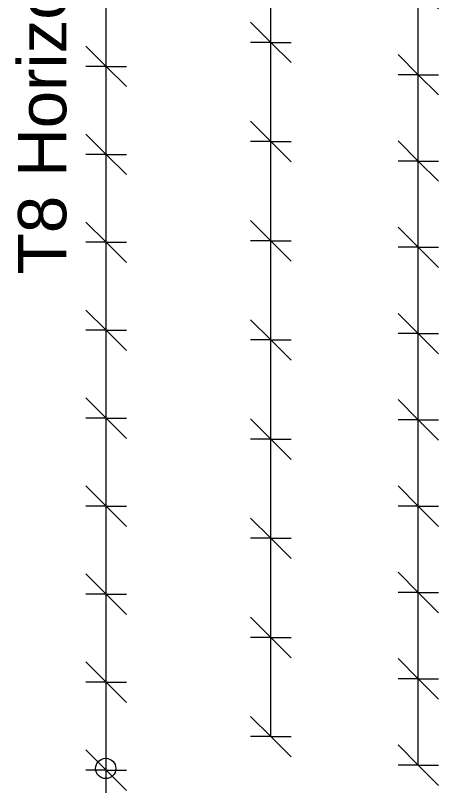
# Model space of a CAD drawing. Header units: millimetres. Extents: x 12491 to 23610, y -3081 to 6026.
# Drawn here: x 18157 to 18992, y -1392 to 129 of the extents above; entities that cross this region are included whole.
import ezdxf

# ---------------------------------------------------------------- set-up
doc = ezdxf.new("R2010")
doc.units = ezdxf.units.MM
for name, color, linetype, lineweight in [('A-ANNO-DIMS', 211, 'Continuous', 9), ('A-ANNO-DIMS-40', 211, 'Continuous', 9), ('S-RBAR-IDEN', 171, 'Continuous', 9)]:
    doc.layers.add(name, color=color, linetype=linetype, lineweight=lineweight)
doc.styles.add('Arial_1', font='arial.ttf', dxfattribs={"height": 95.25})
doc.styles.add('Nirmala UI Semilight', font='NirmalaS.ttf', dxfattribs={"width": 0.8, "height": 100})
doc.dimstyles.new('Arrow_Filled_-_2_5_NI_UI', dxfattribs={"dimscale": 304.8, "dimtxt": 104.736395, "dimasz": 0.262467, "dimexe": 0.131234, "dimexo": 0.0625, "dimgap": 0.131234, "dimtad": 1, "dimdec": 4, "dimzin": 0, "dimdsep": 46, "dimtxsty": 'Nirmala UI Semilight', "dimblk1": 'OBLIQUE', "dimblk2": 'OBLIQUE', "dimsah": 1, "dimcen": 0.09, "dimazin": 0, "dimtfac": 1, "dimtdec": 4, "dimtix": 1, "dimtmove": 0, "dimatfit": 3, "dimfxl": 0.131234, "dimfxlon": 1, "dimtvp": 1, "dimtolj": 1, "dimtzin": 0, "dimarcsym": 2})
doc.dimstyles.new('Arrow_Filled_-_2_5_NI_UI_1', dxfattribs={"dimscale": 304.8, "dimtxt": 104.736395, "dimasz": 0.262467, "dimexe": 0.131234, "dimexo": 0.0625, "dimgap": 0.131234, "dimtad": 1, "dimdec": 4, "dimzin": 0, "dimdsep": 46, "dimtxsty": 'Arial_1', "dimblk1": 'OBLIQUE', "dimblk2": 'OBLIQUE', "dimsah": 1, "dimcen": 0.09, "dimazin": 0, "dimtfac": 1, "dimtdec": 4, "dimtix": 1, "dimtmove": 0, "dimatfit": 3, "dimfxl": 0.131234, "dimfxlon": 1, "dimtvp": 1, "dimtolj": 1, "dimtzin": 0, "dimarcsym": 2})

# ---------------------------------------------------------------- blocks, each defined once
blk = doc.blocks.new('DIMBLOCK82-Elevation Front 1')
at = {"layer": 'A-ANNO-DIMS-40'}
for p, q in [((18660.9, -1099.2), (18620.9, -1059.2)), ((18660.9, -1099.2), (18620.9, -1099.2)), ((18660.9, -1295), (18660.9, -1099.2)), ((18660.9, -1099.2), (18700.9, -1139.2)), ((18660.9, -1099.2), (18700.9, -1099.2)), ((18660.9, -1295), (18620.9, -1255)), ((18660.9, -1295), (18620.9, -1295)), ((18660.9, -1295), (18700.9, -1335)), ((18660.9, -1295), (18700.9, -1295))]:
    blk.add_line(p, q, dxfattribs=at)
blk = doc.blocks.new('_Oblique')
at = {"color": 0, "linetype": 'ByBlock', "lineweight": -2}
blk.add_line((-0.5, -0.5), (0.5, 0.5), dxfattribs=at)
blk = doc.blocks.new('DIMBLOCK83-Elevation Front 1')
at = {"layer": 'A-ANNO-DIMS-40'}
for p, q in [((18660.9, -903.4), (18620.9, -863.4)), ((18660.9, -903.4), (18620.9, -903.4)), ((18660.9, -1099.2), (18660.9, -903.4)), ((18660.9, -903.4), (18700.9, -943.4)), ((18660.9, -903.4), (18700.9, -903.4)), ((18660.9, -1099.2), (18620.9, -1059.2)), ((18660.9, -1099.2), (18620.9, -1099.2)), ((18660.9, -1099.2), (18700.9, -1139.2)), ((18660.9, -1099.2), (18700.9, -1099.2))]:
    blk.add_line(p, q, dxfattribs=at)
blk = doc.blocks.new('DIMBLOCK84-Elevation Front 1')
at = {"layer": 'A-ANNO-DIMS-40'}
for p, q in [((18660.9, -707.6), (18620.9, -667.6)), ((18660.9, -707.6), (18620.9, -707.6)), ((18660.9, -903.4), (18660.9, -707.6)), ((18660.9, -707.6), (18700.9, -747.6)), ((18660.9, -707.6), (18700.9, -707.6)), ((18660.9, -903.4), (18620.9, -863.4)), ((18660.9, -903.4), (18620.9, -903.4)), ((18660.9, -903.4), (18700.9, -943.4)), ((18660.9, -903.4), (18700.9, -903.4))]:
    blk.add_line(p, q, dxfattribs=at)
blk = doc.blocks.new('DIMBLOCK85-Elevation Front 1')
at = {"layer": 'A-ANNO-DIMS-40'}
for p, q in [((18660.9, -511.8), (18620.9, -471.8)), ((18660.9, -511.8), (18620.9, -511.8)), ((18660.9, -707.6), (18660.9, -511.8)), ((18660.9, -511.8), (18700.9, -551.8)), ((18660.9, -511.8), (18700.9, -511.8)), ((18660.9, -707.6), (18620.9, -667.6)), ((18660.9, -707.6), (18620.9, -707.6)), ((18660.9, -707.6), (18700.9, -747.6)), ((18660.9, -707.6), (18700.9, -707.6))]:
    blk.add_line(p, q, dxfattribs=at)
blk = doc.blocks.new('DIMBLOCK86-Elevation Front 1')
at = {"layer": 'A-ANNO-DIMS-40'}
for p, q in [((18660.9, -316), (18620.9, -276)), ((18660.9, -316), (18620.9, -316)), ((18660.9, -511.8), (18660.9, -316)), ((18660.9, -316), (18700.9, -356)), ((18660.9, -316), (18700.9, -316)), ((18660.9, -511.8), (18620.9, -471.8)), ((18660.9, -511.8), (18620.9, -511.8)), ((18660.9, -511.8), (18700.9, -551.8)), ((18660.9, -511.8), (18700.9, -511.8))]:
    blk.add_line(p, q, dxfattribs=at)
blk = doc.blocks.new('DIMBLOCK87-Elevation Front 1')
at = {"layer": 'A-ANNO-DIMS-40'}
for p, q in [((18660.9, -120.2), (18620.9, -80.2)), ((18660.9, -120.2), (18620.9, -120.2)), ((18660.9, -316), (18660.9, -120.2)), ((18660.9, -120.2), (18700.9, -160.2)), ((18660.9, -120.2), (18700.9, -120.2)), ((18660.9, -316), (18620.9, -276)), ((18660.9, -316), (18620.9, -316)), ((18660.9, -316), (18700.9, -356)), ((18660.9, -316), (18700.9, -316))]:
    blk.add_line(p, q, dxfattribs=at)
blk = doc.blocks.new('DIMBLOCK88-Elevation Front 1')
at = {"layer": 'A-ANNO-DIMS-40'}
for p, q in [((18660.9, 75.6), (18620.9, 115.6)), ((18660.9, 75.6), (18620.9, 75.6)), ((18660.9, -120.2), (18660.9, 75.6)), ((18660.9, 75.6), (18700.9, 35.6)), ((18660.9, 75.6), (18700.9, 75.6)), ((18660.9, -120.2), (18620.9, -80.2)), ((18660.9, -120.2), (18620.9, -120.2)), ((18660.9, -120.2), (18700.9, -160.2)), ((18660.9, -120.2), (18700.9, -120.2))]:
    blk.add_line(p, q, dxfattribs=at)
blk = doc.blocks.new('DIMBLOCK89-Elevation Front 1')
at = {"layer": 'A-ANNO-DIMS-40'}
for p, q in [((18660.9, 271.4), (18620.9, 311.4)), ((18660.9, 271.4), (18620.9, 271.4)), ((18660.9, 75.6), (18660.9, 271.4)), ((18660.9, 271.4), (18700.9, 231.4)), ((18660.9, 271.4), (18700.9, 271.4)), ((18660.9, 75.6), (18620.9, 115.6)), ((18660.9, 75.6), (18620.9, 75.6)), ((18660.9, 75.6), (18700.9, 35.6)), ((18660.9, 75.6), (18700.9, 75.6))]:
    blk.add_line(p, q, dxfattribs=at)
blk = doc.blocks.new('DIMBLOCK107-Elevation Front 1')
at = {"layer": 'A-ANNO-DIMS-40'}
for p, q in [((18660.9, 3600), (18620.9, 3640)), ((18660.9, 3600), (18620.9, 3600)), ((18660.9, -1295), (18660.9, 3600)), ((18660.9, 3404.2), (18660.9, 3600)), ((18660.9, 3600), (18700.9, 3560)), ((18660.9, 3600), (18700.9, 3600)), ((18660.9, 3404.2), (18620.9, 3444.2)), ((18660.9, 3404.2), (18620.9, 3404.2)), ((18660.9, 3208.4), (18660.9, 3404.2)), ((18660.9, 3404.2), (18700.9, 3364.2)), ((18660.9, 3404.2), (18700.9, 3404.2)), ((18660.9, 3208.4), (18620.9, 3248.4)), ((18660.9, 3208.4), (18620.9, 3208.4)), ((18660.9, 3012.6), (18660.9, 3208.4)), ((18660.9, 3208.4), (18700.9, 3168.4)), ((18660.9, 3208.4), (18700.9, 3208.4)), ((18660.9, 3012.6), (18620.9, 3052.6)), ((18660.9, 3012.6), (18620.9, 3012.6)), ((18660.9, 2816.8), (18660.9, 3012.6)), ((18660.9, 3012.6), (18700.9, 2972.6)), ((18660.9, 3012.6), (18700.9, 3012.6)), ((18660.9, 2816.8), (18620.9, 2856.8)), ((18660.9, 2816.8), (18620.9, 2816.8)), ((18660.9, 2621), (18660.9, 2816.8)), ((18660.9, 2816.8), (18700.9, 2776.8)), ((18660.9, 2816.8), (18700.9, 2816.8)), ((18660.9, 2621), (18620.9, 2661)), ((18660.9, 2621), (18620.9, 2621)), ((18660.9, 2425.2), (18660.9, 2621)), ((18660.9, 2621), (18700.9, 2581)), ((18660.9, 2621), (18700.9, 2621)), ((18660.9, 2425.2), (18620.9, 2465.2)), ((18660.9, 2425.2), (18620.9, 2425.2)), ((18660.9, 2229.4), (18660.9, 2425.2)), ((18660.9, 2425.2), (18700.9, 2385.2)), ((18660.9, 2425.2), (18700.9, 2425.2)), ((18660.9, 2229.4), (18620.9, 2269.4)), ((18660.9, 2229.4), (18620.9, 2229.4)), ((18660.9, 2033.6), (18660.9, 2229.4)), ((18660.9, 2229.4), (18700.9, 2189.4)), ((18660.9, 2229.4), (18700.9, 2229.4)), ((18660.9, 2033.6), (18620.9, 2073.6)), ((18660.9, 2033.6), (18620.9, 2033.6)), ((18660.9, 1837.8), (18660.9, 2033.6)), ((18660.9, 2033.6), (18700.9, 1993.6)), ((18660.9, 2033.6), (18700.9, 2033.6)), ((18660.9, 1837.8), (18620.9, 1877.8)), ((18660.9, 1837.8), (18620.9, 1837.8)), ((18660.9, 1642), (18660.9, 1837.8)), ((18660.9, 1837.8), (18700.9, 1797.8)), ((18660.9, 1837.8), (18700.9, 1837.8)), ((18660.9, 1642), (18620.9, 1682)), ((18660.9, 1642), (18620.9, 1642)), ((18660.9, 1446.2), (18660.9, 1642)), ((18660.9, 1642), (18700.9, 1602)), ((18660.9, 1642), (18700.9, 1642)), ((18660.9, 1446.2), (18620.9, 1486.2)), ((18660.9, 1446.2), (18620.9, 1446.2)), ((18660.9, 1250.4), (18660.9, 1446.2)), ((18660.9, 1446.2), (18700.9, 1406.2)), ((18660.9, 1446.2), (18700.9, 1446.2)), ((18660.9, 1250.4), (18620.9, 1290.4)), ((18660.9, 1250.4), (18620.9, 1250.4)), ((18660.9, 1054.6), (18660.9, 1250.4)), ((18660.9, 1250.4), (18700.9, 1210.4)), ((18660.9, 1250.4), (18700.9, 1250.4)), ((18660.9, 1054.6), (18620.9, 1094.6)), ((18660.9, 1054.6), (18620.9, 1054.6)), ((18660.9, 858.8), (18660.9, 1054.6)), ((18660.9, 1054.6), (18700.9, 1014.6)), ((18660.9, 1054.6), (18700.9, 1054.6)), ((18660.9, 858.8), (18620.9, 898.8)), ((18660.9, 858.8), (18620.9, 858.8)), ((18660.9, 663), (18660.9, 858.8)), ((18660.9, 858.8), (18700.9, 818.8)), ((18660.9, 858.8), (18700.9, 858.8)), ((18660.9, 663), (18620.9, 703)), ((18660.9, 663), (18620.9, 663)), ((18660.9, 467.2), (18660.9, 663)), ((18660.9, 663), (18700.9, 623)), ((18660.9, 663), (18700.9, 663)), ((18660.9, 467.2), (18620.9, 507.2)), ((18660.9, 467.2), (18620.9, 467.2)), ((18660.9, 271.4), (18660.9, 467.2)), ((18660.9, 467.2), (18700.9, 427.2)), ((18660.9, 467.2), (18700.9, 467.2)), ((18660.9, 271.4), (18620.9, 311.4)), ((18660.9, 271.4), (18620.9, 271.4)), ((18660.9, 75.6), (18660.9, 271.4)), ((18660.9, 271.4), (18700.9, 231.4)), ((18660.9, 271.4), (18700.9, 271.4)), ((18660.9, 75.6), (18620.9, 115.6)), ((18660.9, 75.6), (18620.9, 75.6)), ((18660.9, -120.2), (18660.9, 75.6)), ((18660.9, 75.6), (18700.9, 35.6)), ((18660.9, 75.6), (18700.9, 75.6)), ((18660.9, -120.2), (18620.9, -80.2)), ((18660.9, -120.2), (18620.9, -120.2)), ((18660.9, -316), (18660.9, -120.2)), ((18660.9, -120.2), (18700.9, -160.2)), ((18660.9, -120.2), (18700.9, -120.2)), ((18660.9, -316), (18620.9, -276)), ((18660.9, -316), (18620.9, -316)), ((18660.9, -511.8), (18660.9, -316)), ((18660.9, -316), (18700.9, -356)), ((18660.9, -316), (18700.9, -316)), ((18660.9, -511.8), (18620.9, -471.8)), ((18660.9, -511.8), (18620.9, -511.8)), ((18660.9, -707.6), (18660.9, -511.8)), ((18660.9, -511.8), (18700.9, -551.8)), ((18660.9, -511.8), (18700.9, -511.8)), ((18660.9, -707.6), (18620.9, -667.6)), ((18660.9, -707.6), (18620.9, -707.6)), ((18660.9, -903.4), (18660.9, -707.6)), ((18660.9, -707.6), (18700.9, -747.6)), ((18660.9, -707.6), (18700.9, -707.6)), ((18660.9, -903.4), (18620.9, -863.4)), ((18660.9, -903.4), (18620.9, -903.4)), ((18660.9, -1099.2), (18660.9, -903.4)), ((18660.9, -903.4), (18700.9, -943.4)), ((18660.9, -903.4), (18700.9, -903.4)), ((18660.9, -1099.2), (18620.9, -1059.2)), ((18660.9, -1099.2), (18620.9, -1099.2)), ((18660.9, -1295), (18660.9, -1099.2)), ((18660.9, -1099.2), (18700.9, -1139.2)), ((18660.9, -1099.2), (18700.9, -1099.2)), ((18660.9, -1295), (18620.9, -1255)), ((18660.9, -1295), (18620.9, -1295)), ((18660.9, -1295), (18700.9, -1335)), ((18660.9, -1295), (18700.9, -1295))]:
    blk.add_line(p, q, dxfattribs=at)
blk = doc.blocks.new('_None')
blk = doc.blocks.new('DIMBLOCK108-Elevation Front 1')
at = {"layer": 'A-ANNO-DIMS-40'}
for p, q in [((18951.8, -1180.8), (18911.8, -1140.8)), ((18951.8, -1180.8), (18911.8, -1180.8)), ((18951.8, -1351.2), (18951.8, -1180.8)), ((18951.8, -1180.8), (18991.8, -1220.8)), ((18951.8, -1180.8), (18991.8, -1180.8)), ((18951.8, -1351.2), (18911.8, -1311.2)), ((18951.8, -1351.2), (18911.8, -1351.2)), ((18951.8, -1351.2), (18991.8, -1391.2)), ((18951.8, -1351.2), (18991.8, -1351.2))]:
    blk.add_line(p, q, dxfattribs=at)
blk = doc.blocks.new('DIMBLOCK109-Elevation Front 1')
at = {"layer": 'A-ANNO-DIMS-40'}
for p, q in [((18951.8, -1010.5), (18911.8, -970.5)), ((18951.8, -1010.5), (18911.8, -1010.5)), ((18951.8, -1180.8), (18951.8, -1010.5)), ((18951.8, -1010.5), (18991.8, -1050.5)), ((18951.8, -1010.5), (18991.8, -1010.5)), ((18951.8, -1180.8), (18911.8, -1140.8)), ((18951.8, -1180.8), (18911.8, -1180.8)), ((18951.8, -1180.8), (18991.8, -1220.8)), ((18951.8, -1180.8), (18991.8, -1180.8))]:
    blk.add_line(p, q, dxfattribs=at)
blk = doc.blocks.new('DIMBLOCK110-Elevation Front 1')
at = {"layer": 'A-ANNO-DIMS-40'}
for p, q in [((18951.8, -840.1), (18911.8, -800.1)), ((18951.8, -840.1), (18911.8, -840.1)), ((18951.8, -1010.5), (18951.8, -840.1)), ((18951.8, -840.1), (18991.8, -880.1)), ((18951.8, -840.1), (18991.8, -840.1)), ((18951.8, -1010.5), (18911.8, -970.5)), ((18951.8, -1010.5), (18911.8, -1010.5)), ((18951.8, -1010.5), (18991.8, -1050.5)), ((18951.8, -1010.5), (18991.8, -1010.5))]:
    blk.add_line(p, q, dxfattribs=at)
blk = doc.blocks.new('DIMBLOCK111-Elevation Front 1')
at = {"layer": 'A-ANNO-DIMS-40'}
for p, q in [((18951.8, -669.7), (18911.8, -629.7)), ((18951.8, -669.7), (18911.8, -669.7)), ((18951.8, -840.1), (18951.8, -669.7)), ((18951.8, -669.7), (18991.8, -709.7)), ((18951.8, -669.7), (18991.8, -669.7)), ((18951.8, -840.1), (18911.8, -800.1)), ((18951.8, -840.1), (18911.8, -840.1)), ((18951.8, -840.1), (18991.8, -880.1)), ((18951.8, -840.1), (18991.8, -840.1))]:
    blk.add_line(p, q, dxfattribs=at)
blk = doc.blocks.new('DIMBLOCK112-Elevation Front 1')
at = {"layer": 'A-ANNO-DIMS-40'}
for p, q in [((18951.8, -499.4), (18911.8, -459.4)), ((18951.8, -499.4), (18911.8, -499.4)), ((18951.8, -669.7), (18951.8, -499.4)), ((18951.8, -499.4), (18991.8, -539.4)), ((18951.8, -499.4), (18991.8, -499.4)), ((18951.8, -669.7), (18911.8, -629.7)), ((18951.8, -669.7), (18911.8, -669.7)), ((18951.8, -669.7), (18991.8, -709.7)), ((18951.8, -669.7), (18991.8, -669.7))]:
    blk.add_line(p, q, dxfattribs=at)
blk = doc.blocks.new('DIMBLOCK113-Elevation Front 1')
at = {"layer": 'A-ANNO-DIMS-40'}
for p, q in [((18951.8, -329), (18911.8, -289)), ((18951.8, -329), (18911.8, -329)), ((18951.8, -499.4), (18951.8, -329)), ((18951.8, -329), (18991.8, -369)), ((18951.8, -329), (18991.8, -329)), ((18951.8, -499.4), (18911.8, -459.4)), ((18951.8, -499.4), (18911.8, -499.4)), ((18951.8, -499.4), (18991.8, -539.4)), ((18951.8, -499.4), (18991.8, -499.4))]:
    blk.add_line(p, q, dxfattribs=at)
blk = doc.blocks.new('DIMBLOCK114-Elevation Front 1')
at = {"layer": 'A-ANNO-DIMS-40'}
for p, q in [((18951.8, -158.6), (18911.8, -118.6)), ((18951.8, -158.6), (18911.8, -158.6)), ((18951.8, -329), (18951.8, -158.6)), ((18951.8, -158.6), (18991.8, -198.6)), ((18951.8, -158.6), (18991.8, -158.6)), ((18951.8, -329), (18911.8, -289)), ((18951.8, -329), (18911.8, -329)), ((18951.8, -329), (18991.8, -369)), ((18951.8, -329), (18991.8, -329))]:
    blk.add_line(p, q, dxfattribs=at)
blk = doc.blocks.new('DIMBLOCK115-Elevation Front 1')
at = {"layer": 'A-ANNO-DIMS-40'}
for p, q in [((18951.8, 11.8), (18911.8, 51.8)), ((18951.8, 11.8), (18911.8, 11.8)), ((18951.8, -158.6), (18951.8, 11.8)), ((18951.8, 11.8), (18991.8, -28.2)), ((18951.8, 11.8), (18991.8, 11.8)), ((18951.8, -158.6), (18911.8, -118.6)), ((18951.8, -158.6), (18911.8, -158.6)), ((18951.8, -158.6), (18991.8, -198.6)), ((18951.8, -158.6), (18991.8, -158.6))]:
    blk.add_line(p, q, dxfattribs=at)
blk = doc.blocks.new('DIMBLOCK116-Elevation Front 1')
at = {"layer": 'A-ANNO-DIMS-40'}
for p, q in [((18951.8, 182.1), (18911.8, 222.1)), ((18951.8, 182.1), (18911.8, 182.1)), ((18951.8, 11.8), (18951.8, 182.1)), ((18951.8, 182.1), (18991.8, 142.1)), ((18951.8, 182.1), (18991.8, 182.1)), ((18951.8, 11.8), (18911.8, 51.8)), ((18951.8, 11.8), (18911.8, 11.8)), ((18951.8, 11.8), (18991.8, -28.2)), ((18951.8, 11.8), (18991.8, 11.8))]:
    blk.add_line(p, q, dxfattribs=at)
blk = doc.blocks.new('DIMBLOCK137-Elevation Front 1')
at = {"layer": 'A-ANNO-DIMS-40'}
for p, q in [((18951.8, 3589.6), (18911.8, 3629.6)), ((18951.8, 3589.6), (18911.8, 3589.6)), ((18951.8, -1351.2), (18951.8, 3589.6)), ((18951.8, 3419.2), (18951.8, 3589.6)), ((18951.8, 3589.6), (18991.8, 3549.6)), ((18951.8, 3589.6), (18991.8, 3589.6)), ((18951.8, 3419.2), (18911.8, 3459.2)), ((18951.8, 3419.2), (18911.8, 3419.2)), ((18951.8, 3248.8), (18951.8, 3419.2)), ((18951.8, 3419.2), (18991.8, 3379.2)), ((18951.8, 3419.2), (18991.8, 3419.2)), ((18951.8, 3248.8), (18911.8, 3288.8)), ((18951.8, 3248.8), (18911.8, 3248.8)), ((18951.8, 3078.4), (18951.8, 3248.8)), ((18951.8, 3248.8), (18991.8, 3208.8)), ((18951.8, 3248.8), (18991.8, 3248.8)), ((18951.8, 3078.4), (18911.8, 3118.4)), ((18951.8, 3078.4), (18911.8, 3078.4)), ((18951.8, 2908.1), (18951.8, 3078.4)), ((18951.8, 3078.4), (18991.8, 3038.4)), ((18951.8, 3078.4), (18991.8, 3078.4)), ((18951.8, 2908.1), (18911.8, 2948.1)), ((18951.8, 2908.1), (18911.8, 2908.1)), ((18951.8, 2737.7), (18951.8, 2908.1)), ((18951.8, 2908.1), (18991.8, 2868.1)), ((18951.8, 2908.1), (18991.8, 2908.1)), ((18951.8, 2737.7), (18911.8, 2777.7)), ((18951.8, 2737.7), (18911.8, 2737.7)), ((18951.8, 2567.3), (18951.8, 2737.7)), ((18951.8, 2737.7), (18991.8, 2697.7)), ((18951.8, 2737.7), (18991.8, 2737.7)), ((18951.8, 2567.3), (18911.8, 2607.3)), ((18951.8, 2567.3), (18911.8, 2567.3)), ((18951.8, 2397), (18951.8, 2567.3)), ((18951.8, 2567.3), (18991.8, 2527.3)), ((18951.8, 2567.3), (18991.8, 2567.3)), ((18951.8, 2397), (18911.8, 2437)), ((18951.8, 2397), (18911.8, 2397)), ((18951.8, 2226.6), (18951.8, 2397)), ((18951.8, 2397), (18991.8, 2357)), ((18951.8, 2397), (18991.8, 2397)), ((18951.8, 2226.6), (18911.8, 2266.6)), ((18951.8, 2226.6), (18911.8, 2226.6)), ((18951.8, 2056.2), (18951.8, 2226.6)), ((18951.8, 2226.6), (18991.8, 2186.6)), ((18951.8, 2226.6), (18991.8, 2226.6)), ((18951.8, 2056.2), (18911.8, 2096.2)), ((18951.8, 2056.2), (18911.8, 2056.2)), ((18951.8, 1885.8), (18951.8, 2056.2)), ((18951.8, 2056.2), (18991.8, 2016.2)), ((18951.8, 2056.2), (18991.8, 2056.2)), ((18951.8, 1885.8), (18911.8, 1925.8)), ((18951.8, 1885.8), (18911.8, 1885.8)), ((18951.8, 1715.5), (18951.8, 1885.8)), ((18951.8, 1885.8), (18991.8, 1845.8)), ((18951.8, 1885.8), (18991.8, 1885.8)), ((18951.8, 1715.5), (18911.8, 1755.5)), ((18951.8, 1715.5), (18911.8, 1715.5)), ((18951.8, 1545.1), (18951.8, 1715.5)), ((18951.8, 1715.5), (18991.8, 1675.5)), ((18951.8, 1715.5), (18991.8, 1715.5)), ((18951.8, 1545.1), (18911.8, 1585.1)), ((18951.8, 1545.1), (18911.8, 1545.1)), ((18951.8, 1374.7), (18951.8, 1545.1)), ((18951.8, 1545.1), (18991.8, 1505.1)), ((18951.8, 1545.1), (18991.8, 1545.1)), ((18951.8, 1374.7), (18911.8, 1414.7)), ((18951.8, 1374.7), (18911.8, 1374.7)), ((18951.8, 1204.4), (18951.8, 1374.7)), ((18951.8, 1374.7), (18991.8, 1334.7)), ((18951.8, 1374.7), (18991.8, 1374.7)), ((18951.8, 1204.4), (18911.8, 1244.4)), ((18951.8, 1204.4), (18911.8, 1204.4)), ((18951.8, 1034), (18951.8, 1204.4)), ((18951.8, 1204.4), (18991.8, 1164.4)), ((18951.8, 1204.4), (18991.8, 1204.4)), ((18951.8, 1034), (18911.8, 1074)), ((18951.8, 1034), (18911.8, 1034)), ((18951.8, 863.6), (18951.8, 1034)), ((18951.8, 1034), (18991.8, 994)), ((18951.8, 1034), (18991.8, 1034)), ((18951.8, 863.6), (18911.8, 903.6)), ((18951.8, 863.6), (18911.8, 863.6)), ((18951.8, 693.2), (18951.8, 863.6)), ((18951.8, 863.6), (18991.8, 823.6)), ((18951.8, 863.6), (18991.8, 863.6)), ((18951.8, 693.2), (18911.8, 733.2)), ((18951.8, 693.2), (18911.8, 693.2)), ((18951.8, 522.9), (18951.8, 693.2)), ((18951.8, 693.2), (18991.8, 653.2)), ((18951.8, 693.2), (18991.8, 693.2)), ((18951.8, 522.9), (18911.8, 562.9)), ((18951.8, 522.9), (18911.8, 522.9)), ((18951.8, 352.5), (18951.8, 522.9)), ((18951.8, 522.9), (18991.8, 482.9)), ((18951.8, 522.9), (18991.8, 522.9)), ((18951.8, 352.5), (18911.8, 392.5)), ((18951.8, 352.5), (18911.8, 352.5)), ((18951.8, 182.1), (18951.8, 352.5)), ((18951.8, 352.5), (18991.8, 312.5)), ((18951.8, 352.5), (18991.8, 352.5)), ((18951.8, 182.1), (18911.8, 222.1)), ((18951.8, 182.1), (18911.8, 182.1)), ((18951.8, 11.8), (18951.8, 182.1)), ((18951.8, 182.1), (18991.8, 142.1)), ((18951.8, 182.1), (18991.8, 182.1)), ((18951.8, 11.8), (18911.8, 51.8)), ((18951.8, 11.8), (18911.8, 11.8)), ((18951.8, -158.6), (18951.8, 11.8)), ((18951.8, 11.8), (18991.8, -28.2)), ((18951.8, 11.8), (18991.8, 11.8)), ((18951.8, -158.6), (18911.8, -118.6)), ((18951.8, -158.6), (18911.8, -158.6)), ((18951.8, -329), (18951.8, -158.6)), ((18951.8, -158.6), (18991.8, -198.6)), ((18951.8, -158.6), (18991.8, -158.6)), ((18951.8, -329), (18911.8, -289)), ((18951.8, -329), (18911.8, -329)), ((18951.8, -499.4), (18951.8, -329)), ((18951.8, -329), (18991.8, -369)), ((18951.8, -329), (18991.8, -329)), ((18951.8, -499.4), (18911.8, -459.4)), ((18951.8, -499.4), (18911.8, -499.4)), ((18951.8, -669.7), (18951.8, -499.4)), ((18951.8, -499.4), (18991.8, -539.4)), ((18951.8, -499.4), (18991.8, -499.4)), ((18951.8, -669.7), (18911.8, -629.7)), ((18951.8, -669.7), (18911.8, -669.7)), ((18951.8, -840.1), (18951.8, -669.7)), ((18951.8, -669.7), (18991.8, -709.7)), ((18951.8, -669.7), (18991.8, -669.7)), ((18951.8, -840.1), (18911.8, -800.1)), ((18951.8, -840.1), (18911.8, -840.1)), ((18951.8, -1010.5), (18951.8, -840.1)), ((18951.8, -840.1), (18991.8, -880.1)), ((18951.8, -840.1), (18991.8, -840.1)), ((18951.8, -1010.5), (18911.8, -970.5)), ((18951.8, -1010.5), (18911.8, -1010.5)), ((18951.8, -1180.8), (18951.8, -1010.5)), ((18951.8, -1010.5), (18991.8, -1050.5)), ((18951.8, -1010.5), (18991.8, -1010.5)), ((18951.8, -1180.8), (18911.8, -1140.8)), ((18951.8, -1180.8), (18911.8, -1180.8)), ((18951.8, -1351.2), (18951.8, -1180.8)), ((18951.8, -1180.8), (18991.8, -1220.8)), ((18951.8, -1180.8), (18991.8, -1180.8)), ((18951.8, -1351.2), (18911.8, -1311.2)), ((18951.8, -1351.2), (18911.8, -1351.2)), ((18951.8, -1351.2), (18991.8, -1391.2)), ((18951.8, -1351.2), (18991.8, -1351.2))]:
    blk.add_line(p, q, dxfattribs=at)
blk = doc.blocks.new('DIMBLOCK168-Elevation Front 1')
at = {"layer": 'A-ANNO-DIMS-40'}
for p, q in [((18336.3, -1187.4), (18296.3, -1147.4)), ((18336.3, -1187.4), (18296.3, -1187.4)), ((18336.3, -1361), (18336.3, -1187.4)), ((18336.3, -1187.4), (18376.3, -1227.4)), ((18336.3, -1187.4), (18376.3, -1187.4)), ((18336.3, -1361), (18296.3, -1321)), ((18336.3, -1361), (18296.3, -1361)), ((18336.3, -1361), (18376.3, -1401)), ((18336.3, -1361), (18376.3, -1361))]:
    blk.add_line(p, q, dxfattribs=at)
blk = doc.blocks.new('DIMBLOCK169-Elevation Front 1')
at = {"layer": 'A-ANNO-DIMS-40'}
for p, q in [((18336.3, -1013.7), (18296.3, -973.7)), ((18336.3, -1013.7), (18296.3, -1013.7)), ((18336.3, -1187.4), (18336.3, -1013.7)), ((18336.3, -1013.7), (18376.3, -1053.7)), ((18336.3, -1013.7), (18376.3, -1013.7)), ((18336.3, -1187.4), (18296.3, -1147.4)), ((18336.3, -1187.4), (18296.3, -1187.4)), ((18336.3, -1187.4), (18376.3, -1227.4)), ((18336.3, -1187.4), (18376.3, -1187.4))]:
    blk.add_line(p, q, dxfattribs=at)
blk = doc.blocks.new('DIMBLOCK170-Elevation Front 1')
at = {"layer": 'A-ANNO-DIMS-40'}
for p, q in [((18336.3, -840.1), (18296.3, -800.1)), ((18336.3, -840.1), (18296.3, -840.1)), ((18336.3, -1013.7), (18336.3, -840.1)), ((18336.3, -840.1), (18376.3, -880.1)), ((18336.3, -840.1), (18376.3, -840.1)), ((18336.3, -1013.7), (18296.3, -973.7)), ((18336.3, -1013.7), (18296.3, -1013.7)), ((18336.3, -1013.7), (18376.3, -1053.7)), ((18336.3, -1013.7), (18376.3, -1013.7))]:
    blk.add_line(p, q, dxfattribs=at)
blk = doc.blocks.new('DIMBLOCK171-Elevation Front 1')
at = {"layer": 'A-ANNO-DIMS-40'}
for p, q in [((18336.3, -666.4), (18296.3, -626.4)), ((18336.3, -666.4), (18296.3, -666.4)), ((18336.3, -840.1), (18336.3, -666.4)), ((18336.3, -666.4), (18376.3, -706.4)), ((18336.3, -666.4), (18376.3, -666.4)), ((18336.3, -840.1), (18296.3, -800.1)), ((18336.3, -840.1), (18296.3, -840.1)), ((18336.3, -840.1), (18376.3, -880.1)), ((18336.3, -840.1), (18376.3, -840.1))]:
    blk.add_line(p, q, dxfattribs=at)
blk = doc.blocks.new('DIMBLOCK172-Elevation Front 1')
at = {"layer": 'A-ANNO-DIMS-40'}
for p, q in [((18336.3, -492.8), (18296.3, -452.8)), ((18336.3, -492.8), (18296.3, -492.8)), ((18336.3, -666.4), (18336.3, -492.8)), ((18336.3, -492.8), (18376.3, -532.8)), ((18336.3, -492.8), (18376.3, -492.8)), ((18336.3, -666.4), (18296.3, -626.4)), ((18336.3, -666.4), (18296.3, -666.4)), ((18336.3, -666.4), (18376.3, -706.4)), ((18336.3, -666.4), (18376.3, -666.4))]:
    blk.add_line(p, q, dxfattribs=at)
blk = doc.blocks.new('DIMBLOCK173-Elevation Front 1')
at = {"layer": 'A-ANNO-DIMS-40'}
for p, q in [((18336.3, -319.1), (18296.3, -279.1)), ((18336.3, -319.1), (18296.3, -319.1)), ((18336.3, -492.8), (18336.3, -319.1)), ((18336.3, -319.1), (18376.3, -359.1)), ((18336.3, -319.1), (18376.3, -319.1)), ((18336.3, -492.8), (18296.3, -452.8)), ((18336.3, -492.8), (18296.3, -492.8)), ((18336.3, -492.8), (18376.3, -532.8)), ((18336.3, -492.8), (18376.3, -492.8))]:
    blk.add_line(p, q, dxfattribs=at)
blk = doc.blocks.new('DIMBLOCK174-Elevation Front 1')
at = {"layer": 'A-ANNO-DIMS-40'}
for p, q in [((18336.3, -145.5), (18296.3, -105.5)), ((18336.3, -145.5), (18296.3, -145.5)), ((18336.3, -319.1), (18336.3, -145.5)), ((18336.3, -145.5), (18376.3, -185.5)), ((18336.3, -145.5), (18376.3, -145.5)), ((18336.3, -319.1), (18296.3, -279.1)), ((18336.3, -319.1), (18296.3, -319.1)), ((18336.3, -319.1), (18376.3, -359.1)), ((18336.3, -319.1), (18376.3, -319.1))]:
    blk.add_line(p, q, dxfattribs=at)
blk = doc.blocks.new('DIMBLOCK175-Elevation Front 1')
at = {"layer": 'A-ANNO-DIMS-40'}
for p, q in [((18336.3, 28.2), (18296.3, 68.2)), ((18336.3, 28.2), (18296.3, 28.2)), ((18336.3, -145.5), (18336.3, 28.2)), ((18336.3, 28.2), (18376.3, -11.8)), ((18336.3, 28.2), (18376.3, 28.2)), ((18336.3, -145.5), (18296.3, -105.5)), ((18336.3, -145.5), (18296.3, -145.5)), ((18336.3, -145.5), (18376.3, -185.5)), ((18336.3, -145.5), (18376.3, -145.5))]:
    blk.add_line(p, q, dxfattribs=at)
blk = doc.blocks.new('DIMBLOCK176-Elevation Front 1')
at = {"layer": 'A-ANNO-DIMS-40'}
for p, q in [((18336.3, 201.8), (18296.3, 241.8)), ((18336.3, 201.8), (18296.3, 201.8)), ((18336.3, 28.2), (18336.3, 201.8)), ((18336.3, 201.8), (18376.3, 161.8)), ((18336.3, 201.8), (18376.3, 201.8)), ((18336.3, 28.2), (18296.3, 68.2)), ((18336.3, 28.2), (18296.3, 28.2)), ((18336.3, 28.2), (18376.3, -11.8)), ((18336.3, 28.2), (18376.3, 28.2))]:
    blk.add_line(p, q, dxfattribs=at)
blk = doc.blocks.new('DIMBLOCK193-Elevation Front 1')
at = {"layer": 'A-ANNO-DIMS-40'}
for p, q in [((18336.3, 2980.1), (18296.3, 3020.1)), ((18336.3, 2980.1), (18296.3, 2980.1)), ((18336.3, -1361), (18336.3, 2980.1)), ((18336.3, 2806.5), (18336.3, 2980.1)), ((18336.3, 2980.1), (18376.3, 2940.1)), ((18336.3, 2980.1), (18376.3, 2980.1)), ((18336.3, 2806.5), (18296.3, 2846.5)), ((18336.3, 2806.5), (18296.3, 2806.5)), ((18336.3, 2632.8), (18336.3, 2806.5)), ((18336.3, 2806.5), (18376.3, 2766.5)), ((18336.3, 2806.5), (18376.3, 2806.5)), ((18336.3, 2632.8), (18296.3, 2672.8)), ((18336.3, 2632.8), (18296.3, 2632.8)), ((18336.3, 2459.2), (18336.3, 2632.8)), ((18336.3, 2632.8), (18376.3, 2592.8)), ((18336.3, 2632.8), (18376.3, 2632.8)), ((18336.3, 2459.2), (18296.3, 2499.2)), ((18336.3, 2459.2), (18296.3, 2459.2)), ((18336.3, 2285.5), (18336.3, 2459.2)), ((18336.3, 2459.2), (18376.3, 2419.2)), ((18336.3, 2459.2), (18376.3, 2459.2)), ((18336.3, 2285.5), (18296.3, 2325.5)), ((18336.3, 2285.5), (18296.3, 2285.5)), ((18336.3, 2111.9), (18336.3, 2285.5)), ((18336.3, 2285.5), (18376.3, 2245.5)), ((18336.3, 2285.5), (18376.3, 2285.5)), ((18336.3, 2111.9), (18296.3, 2151.9)), ((18336.3, 2111.9), (18296.3, 2111.9)), ((18336.3, 1938.2), (18336.3, 2111.9)), ((18336.3, 2111.9), (18376.3, 2071.9)), ((18336.3, 2111.9), (18376.3, 2111.9)), ((18336.3, 1938.2), (18296.3, 1978.2)), ((18336.3, 1938.2), (18296.3, 1938.2)), ((18336.3, 1764.6), (18336.3, 1938.2)), ((18336.3, 1938.2), (18376.3, 1898.2)), ((18336.3, 1938.2), (18376.3, 1938.2)), ((18336.3, 1764.6), (18296.3, 1804.6)), ((18336.3, 1764.6), (18296.3, 1764.6)), ((18336.3, 1591), (18336.3, 1764.6)), ((18336.3, 1764.6), (18376.3, 1724.6)), ((18336.3, 1764.6), (18376.3, 1764.6)), ((18336.3, 1591), (18296.3, 1631)), ((18336.3, 1591), (18296.3, 1591)), ((18336.3, 1417.3), (18336.3, 1591)), ((18336.3, 1591), (18376.3, 1551)), ((18336.3, 1591), (18376.3, 1591)), ((18336.3, 1417.3), (18296.3, 1457.3)), ((18336.3, 1417.3), (18296.3, 1417.3)), ((18336.3, 1243.7), (18336.3, 1417.3)), ((18336.3, 1417.3), (18376.3, 1377.3)), ((18336.3, 1417.3), (18376.3, 1417.3)), ((18336.3, 1243.7), (18296.3, 1283.7)), ((18336.3, 1243.7), (18296.3, 1243.7)), ((18336.3, 1070), (18336.3, 1243.7)), ((18336.3, 1243.7), (18376.3, 1203.7)), ((18336.3, 1243.7), (18376.3, 1243.7)), ((18336.3, 1070), (18296.3, 1110)), ((18336.3, 1070), (18296.3, 1070)), ((18336.3, 896.4), (18336.3, 1070)), ((18336.3, 1070), (18376.3, 1030)), ((18336.3, 1070), (18376.3, 1070)), ((18336.3, 896.4), (18296.3, 936.4)), ((18336.3, 896.4), (18296.3, 896.4)), ((18336.3, 722.7), (18336.3, 896.4)), ((18336.3, 896.4), (18376.3, 856.4)), ((18336.3, 896.4), (18376.3, 896.4)), ((18336.3, 722.7), (18296.3, 762.7)), ((18336.3, 722.7), (18296.3, 722.7)), ((18336.3, 549.1), (18336.3, 722.7)), ((18336.3, 722.7), (18376.3, 682.7)), ((18336.3, 722.7), (18376.3, 722.7)), ((18336.3, 549.1), (18296.3, 589.1)), ((18336.3, 549.1), (18296.3, 549.1)), ((18336.3, 375.4), (18336.3, 549.1)), ((18336.3, 549.1), (18376.3, 509.1)), ((18336.3, 549.1), (18376.3, 549.1)), ((18336.3, 375.4), (18296.3, 415.4)), ((18336.3, 375.4), (18296.3, 375.4)), ((18336.3, 201.8), (18336.3, 375.4)), ((18336.3, 375.4), (18376.3, 335.4)), ((18336.3, 375.4), (18376.3, 375.4)), ((18336.3, 201.8), (18296.3, 241.8)), ((18336.3, 201.8), (18296.3, 201.8)), ((18336.3, 28.2), (18336.3, 201.8)), ((18336.3, 201.8), (18376.3, 161.8)), ((18336.3, 201.8), (18376.3, 201.8)), ((18336.3, 28.2), (18296.3, 68.2)), ((18336.3, 28.2), (18296.3, 28.2)), ((18336.3, -145.5), (18336.3, 28.2)), ((18336.3, 28.2), (18376.3, -11.8)), ((18336.3, 28.2), (18376.3, 28.2)), ((18336.3, -145.5), (18296.3, -105.5)), ((18336.3, -145.5), (18296.3, -145.5)), ((18336.3, -319.1), (18336.3, -145.5)), ((18336.3, -145.5), (18376.3, -185.5)), ((18336.3, -145.5), (18376.3, -145.5)), ((18336.3, -319.1), (18296.3, -279.1)), ((18336.3, -319.1), (18296.3, -319.1)), ((18336.3, -492.8), (18336.3, -319.1)), ((18336.3, -319.1), (18376.3, -359.1)), ((18336.3, -319.1), (18376.3, -319.1)), ((18336.3, -492.8), (18296.3, -452.8)), ((18336.3, -492.8), (18296.3, -492.8)), ((18336.3, -666.4), (18336.3, -492.8)), ((18336.3, -492.8), (18376.3, -532.8)), ((18336.3, -492.8), (18376.3, -492.8)), ((18336.3, -666.4), (18296.3, -626.4)), ((18336.3, -666.4), (18296.3, -666.4)), ((18336.3, -840.1), (18336.3, -666.4)), ((18336.3, -666.4), (18376.3, -706.4)), ((18336.3, -666.4), (18376.3, -666.4)), ((18336.3, -840.1), (18296.3, -800.1)), ((18336.3, -840.1), (18296.3, -840.1)), ((18336.3, -1013.7), (18336.3, -840.1)), ((18336.3, -840.1), (18376.3, -880.1)), ((18336.3, -840.1), (18376.3, -840.1)), ((18336.3, -1013.7), (18296.3, -973.7)), ((18336.3, -1013.7), (18296.3, -1013.7)), ((18336.3, -1187.4), (18336.3, -1013.7)), ((18336.3, -1013.7), (18376.3, -1053.7)), ((18336.3, -1013.7), (18376.3, -1013.7)), ((18336.3, -1187.4), (18296.3, -1147.4)), ((18336.3, -1187.4), (18296.3, -1187.4)), ((18336.3, -1361), (18336.3, -1187.4)), ((18336.3, -1187.4), (18376.3, -1227.4)), ((18336.3, -1187.4), (18376.3, -1187.4)), ((18336.3, -1361), (18296.3, -1321)), ((18336.3, -1361), (18296.3, -1361)), ((18336.3, -1361), (18376.3, -1401)), ((18336.3, -1361), (18376.3, -1361))]:
    blk.add_line(p, q, dxfattribs=at)

msp = doc.modelspace()

# ---------------------------------------------------------------- linework, layer by layer
at = {"layer": 'S-RBAR-IDEN'}
msp.add_line((18335.27963, -1357.69328), (18335.27963, -1652.36479), dxfattribs=at)
msp.add_circle((18335.27963, -1357.69328), 20, dxfattribs=at)

# ---------------------------------------------------------------- dimensions: what is measured, and where the dimension line sits
at = {"layer": 'A-ANNO-DIMS'}
for base, p1, p2, text, dimstyle, override, picture, middle in [((18660.91734, 3600), (18620.91734, -1295), (18620.91734, 3600), '4895', 'Arrow_Filled_-_2_5_NI_UI', {"dimpost": '<>', "dimblk1": 'None', "dimblk2": 'None', "dimsah": 1, "dimfxl": 4895}, 'DIMBLOCK107-Elevation Front 1', (18569.20883, 1152.5)), ((18951.82723, 3589.56173), (18911.82723, -1351.21829), (18911.82723, 3589.56173), '4941', 'Arrow_Filled_-_2_5_NI_UI', {"dimpost": '<>', "dimblk1": 'None', "dimblk2": 'None', "dimsah": 1, "dimfxl": 4940.780015}, 'DIMBLOCK137-Elevation Front 1', (18859.83979, 1119.17172)), ((18336.33123, 2980.10805), (18296.33123, -1361), (18296.33123, 2980.10805), '4341', 'Arrow_Filled_-_2_5_NI_UI_1', {"dimpost": '<>', "dimblk1": 'None', "dimblk2": 'None', "dimsah": 1, "dimfxl": 4341.108049}, 'DIMBLOCK193-Elevation Front 1', (18247.66666, 809.55402)), ((18660.91734, 271.4), (18620.91734, 75.6), (18620.91734, 271.4), ' ', 'Arrow_Filled_-_2_5_NI_UI', {"dimpost": '<>', "dimfxl": 195.8}, 'DIMBLOCK89-Elevation Front 1', (18660.91734, 173.5)), ((18336.33123, 201.7989), (18296.33123, 28.15458), (18296.33123, 201.7989), ' ', 'Arrow_Filled_-_2_5_NI_UI_1', {"dimpost": '<>', "dimfxl": 173.644322}, 'DIMBLOCK176-Elevation Front 1', (18336.33123, 114.97674)), ((18951.82723, 182.12723), (18911.82723, 11.75551), (18911.82723, 182.12723), ' ', 'Arrow_Filled_-_2_5_NI_UI', {"dimpost": '<>', "dimfxl": 170.371725}, 'DIMBLOCK116-Elevation Front 1', (18951.82723, 96.94137)), ((18660.91734, 75.6), (18620.91734, -120.2), (18620.91734, 75.6), ' ', 'Arrow_Filled_-_2_5_NI_UI', {"dimpost": '<>', "dimfxl": 195.8}, 'DIMBLOCK88-Elevation Front 1', (18660.91734, -22.3)), ((18336.33123, 28.15458), (18296.33123, -145.48975), (18296.33123, 28.15458), ' ', 'Arrow_Filled_-_2_5_NI_UI_1', {"dimpost": '<>', "dimfxl": 173.644322}, 'DIMBLOCK175-Elevation Front 1', (18336.33123, -58.66759)), ((18951.82723, 11.75551), (18911.82723, -158.61622), (18911.82723, 11.75551), ' ', 'Arrow_Filled_-_2_5_NI_UI', {"dimpost": '<>', "dimfxl": 170.371725}, 'DIMBLOCK115-Elevation Front 1', (18951.82723, -73.43036)), ((18660.91734, -120.2), (18620.91734, -316), (18620.91734, -120.2), ' ', 'Arrow_Filled_-_2_5_NI_UI', {"dimpost": '<>', "dimfxl": 195.8}, 'DIMBLOCK87-Elevation Front 1', (18660.91734, -218.1)), ((18336.33123, -145.48975), (18296.33123, -319.13407), (18296.33123, -145.48975), ' ', 'Arrow_Filled_-_2_5_NI_UI_1', {"dimpost": '<>', "dimfxl": 173.644322}, 'DIMBLOCK174-Elevation Front 1', (18336.33123, -232.31191)), ((18951.82723, -158.61622), (18911.82723, -328.98794), (18911.82723, -158.61622), ' ', 'Arrow_Filled_-_2_5_NI_UI', {"dimpost": '<>', "dimfxl": 170.371725}, 'DIMBLOCK114-Elevation Front 1', (18951.82723, -243.80208)), ((18336.33123, -319.13407), (18296.33123, -492.77839), (18296.33123, -319.13407), ' ', 'Arrow_Filled_-_2_5_NI_UI_1', {"dimpost": '<>', "dimfxl": 173.644322}, 'DIMBLOCK173-Elevation Front 1', (18336.33123, -405.95623)), ((18660.91734, -316), (18620.91734, -511.8), (18620.91734, -316), ' ', 'Arrow_Filled_-_2_5_NI_UI', {"dimpost": '<>', "dimfxl": 195.8}, 'DIMBLOCK86-Elevation Front 1', (18660.91734, -413.9)), ((18951.82723, -328.98794), (18911.82723, -499.35967), (18911.82723, -328.98794), ' ', 'Arrow_Filled_-_2_5_NI_UI', {"dimpost": '<>', "dimfxl": 170.371725}, 'DIMBLOCK113-Elevation Front 1', (18951.82723, -414.1738)), ((18336.33123, -492.77839), (18296.33123, -666.42271), (18296.33123, -492.77839), ' ', 'Arrow_Filled_-_2_5_NI_UI_1', {"dimpost": '<>', "dimfxl": 173.644322}, 'DIMBLOCK172-Elevation Front 1', (18336.33123, -579.60055)), ((18951.82723, -499.35967), (18911.82723, -669.73139), (18911.82723, -499.35967), ' ', 'Arrow_Filled_-_2_5_NI_UI', {"dimpost": '<>', "dimfxl": 170.371725}, 'DIMBLOCK112-Elevation Front 1', (18951.82723, -584.54553)), ((18660.91734, -511.8), (18620.91734, -707.6), (18620.91734, -511.8), ' ', 'Arrow_Filled_-_2_5_NI_UI', {"dimpost": '<>', "dimfxl": 195.8}, 'DIMBLOCK85-Elevation Front 1', (18660.91734, -609.7)), ((18336.33123, -666.42271), (18296.33123, -840.06703), (18296.33123, -666.42271), ' ', 'Arrow_Filled_-_2_5_NI_UI_1', {"dimpost": '<>', "dimfxl": 173.644322}, 'DIMBLOCK171-Elevation Front 1', (18336.33123, -753.24487)), ((18951.82723, -669.73139), (18911.82723, -840.10312), (18911.82723, -669.73139), ' ', 'Arrow_Filled_-_2_5_NI_UI', {"dimpost": '<>', "dimfxl": 170.371725}, 'DIMBLOCK111-Elevation Front 1', (18951.82723, -754.91725)), ((18660.91734, -707.6), (18620.91734, -903.4), (18620.91734, -707.6), ' ', 'Arrow_Filled_-_2_5_NI_UI', {"dimpost": '<>', "dimfxl": 195.8}, 'DIMBLOCK84-Elevation Front 1', (18660.91734, -805.5)), ((18336.33123, -840.06703), (18296.33123, -1013.71136), (18296.33123, -840.06703), ' ', 'Arrow_Filled_-_2_5_NI_UI_1', {"dimpost": '<>', "dimfxl": 173.644322}, 'DIMBLOCK170-Elevation Front 1', (18336.33123, -926.8892)), ((18951.82723, -840.10312), (18911.82723, -1010.47484), (18911.82723, -840.10312), ' ', 'Arrow_Filled_-_2_5_NI_UI', {"dimpost": '<>', "dimfxl": 170.371725}, 'DIMBLOCK110-Elevation Front 1', (18951.82723, -925.28898)), ((18660.91734, -903.4), (18620.91734, -1099.2), (18620.91734, -903.4), ' ', 'Arrow_Filled_-_2_5_NI_UI', {"dimpost": '<>', "dimfxl": 195.8}, 'DIMBLOCK83-Elevation Front 1', (18660.91734, -1001.3)), ((18951.82723, -1010.47484), (18911.82723, -1180.84657), (18911.82723, -1010.47484), ' ', 'Arrow_Filled_-_2_5_NI_UI', {"dimpost": '<>', "dimfxl": 170.371725}, 'DIMBLOCK109-Elevation Front 1', (18951.82723, -1095.6607)), ((18336.33123, -1013.71136), (18296.33123, -1187.35568), (18296.33123, -1013.71136), ' ', 'Arrow_Filled_-_2_5_NI_UI_1', {"dimpost": '<>', "dimfxl": 173.644322}, 'DIMBLOCK169-Elevation Front 1', (18336.33123, -1100.53352)), ((18660.91734, -1099.2), (18620.91734, -1295), (18620.91734, -1099.2), ' ', 'Arrow_Filled_-_2_5_NI_UI', {"dimpost": '<>', "dimfxl": 195.8}, 'DIMBLOCK82-Elevation Front 1', (18660.91734, -1197.1)), ((18336.33123, -1187.35568), (18296.33123, -1361), (18296.33123, -1187.35568), ' ', 'Arrow_Filled_-_2_5_NI_UI_1', {"dimpost": '<>', "dimfxl": 173.644322}, 'DIMBLOCK168-Elevation Front 1', (18336.33123, -1274.17784)), ((18951.82723, -1180.84657), (18911.82723, -1351.21829), (18911.82723, -1180.84657), ' ', 'Arrow_Filled_-_2_5_NI_UI', {"dimpost": '<>', "dimfxl": 170.371725}, 'DIMBLOCK108-Elevation Front 1', (18951.82723, -1266.03243))]:
    dim = msp.add_linear_dim(base=base, p1=p1, p2=p2, angle=90, text=text, dimstyle=dimstyle, override=override, dxfattribs=at)
    dim.commit()
    dim.dimension.update_dxf_attribs({"geometry": picture, "text_midpoint": middle})

# ---------------------------------------------------------------- next in the draw order: texts
at = {"layer": 'S-RBAR-IDEN', "insert": (18162.28551, -382.37344), "char_height": 95.25, "width": 2061.94025, "attachment_point": 1, "rotation": 90, "style": 'Arial_1', "bg_fill": 3, "box_fill_scale": 0, "bg_fill_color": 256, "bg_fill_true_color": 3254780160, "bg_fill_transparency": 256}
msp.add_mtext('T8 Horizontal Bar @175 mm', dxfattribs=at)

doc.saveas('drawing.dxf')
